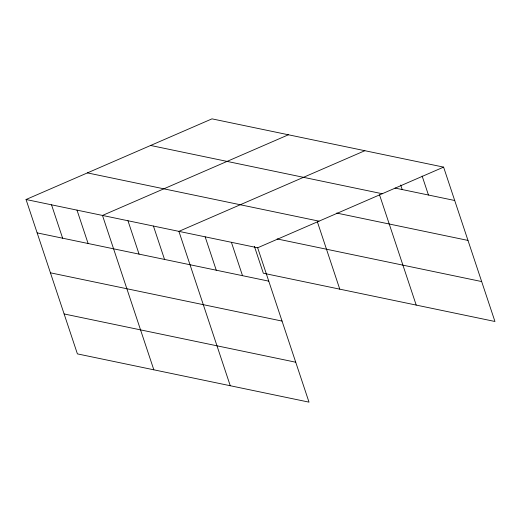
<?xml version="1.0" encoding="UTF-8"?>
<svg xmlns="http://www.w3.org/2000/svg" width="521" height="521" viewBox="0 0 521 521"><rect width="100%" height="100%" fill="white"/><g stroke="black" fill="none" stroke-linecap="round" stroke-linejoin="round"><path stroke-width="0.78" d="M26.05 199.51L257.661 247.775L309.012 402.147L77.401 353.883L26.05 199.51L211.988 118.853L443.599 167.117L494.95 321.49L263.339 273.225L254.398 246.355M288.419 134.783L102.481 215.44L153.832 369.812M364.85 150.706L178.911 231.363L230.262 385.735M257.661 247.775L443.599 167.117M395.042 188.061L454.703 200.494M150.628 145.47L382.238 193.734M336.69 213.063L467.982 240.422M87.411 172.894L319.021 221.158M277.126 238.937L481.665 281.561M37.154 232.887L268.764 281.151M50.433 272.815L282.043 321.079M64.122 313.955L295.733 362.219M422.14 176.059L428.451 195.023M400.688 185.001L402.199 189.553M379.529 194.834L416.201 305.078M317.367 221.796L339.77 289.155M231.409 242.304L242.512 275.681M205.163 236.834L216.261 270.21M153.434 226.055L164.538 259.432M127.958 220.748L139.061 254.124M77.004 210.126L88.108 243.502M51.527 204.818L62.631 238.195"/></g></svg>
